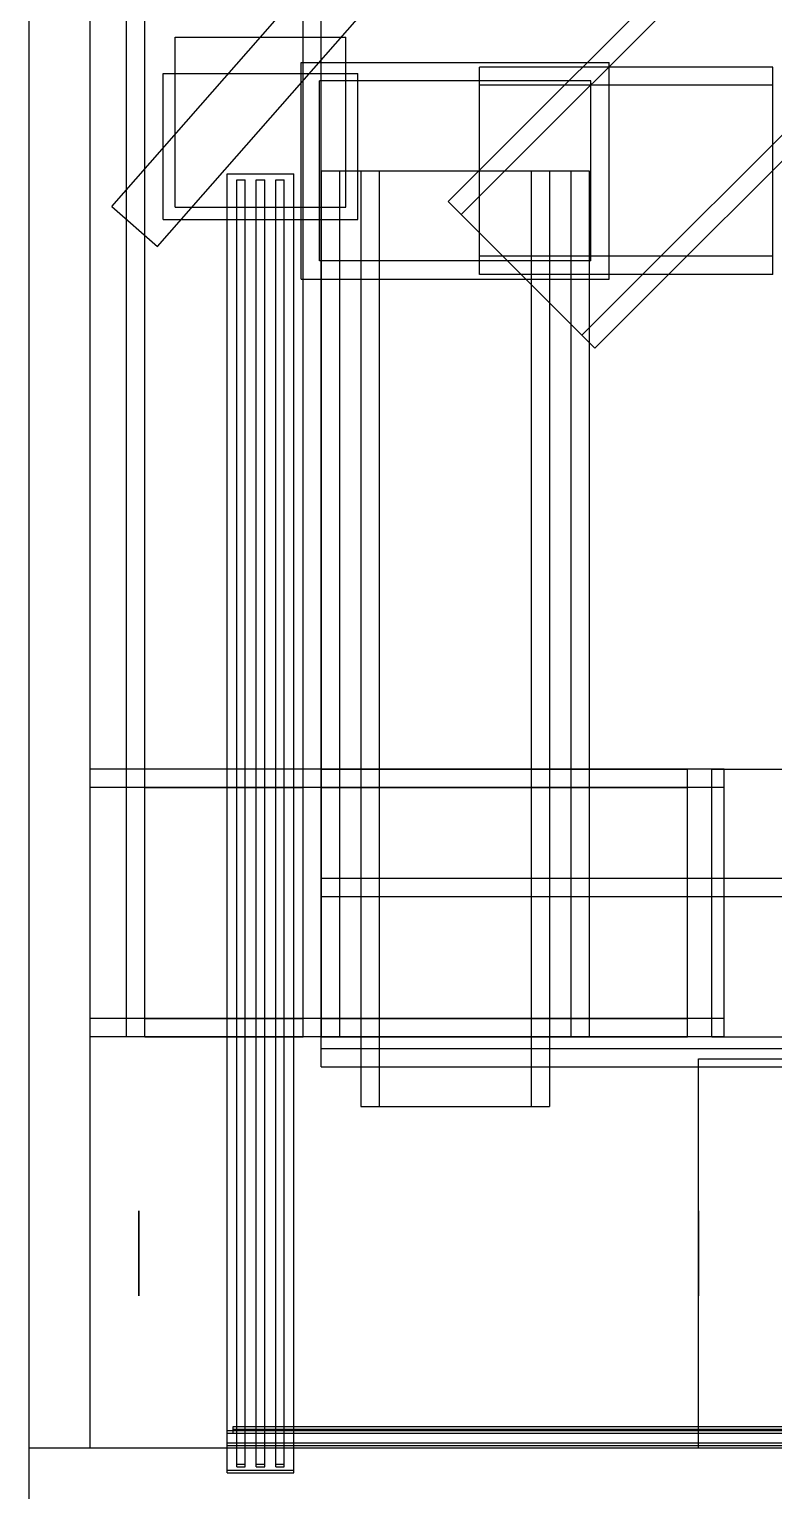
# Model space of a CAD drawing. Header units: millimetres. Extents: x -1355 to 669, y -1138 to 733.
# Drawn here: x -500 to -438.8, y 1.5 to 121.6 of the extents above; entities that cross this region are included whole.
import ezdxf

# ---------------------------------------------------------------- set-up
doc = ezdxf.new("R2010")
doc.units = ezdxf.units.MM
doc.layers.add('HIDDEN', color=8, linetype='Continuous')
doc.layers.add('VISIBLE', color=7, linetype='Continuous')

msp = doc.modelspace()

# ---------------------------------------------------------------- linework, layer by layer
at = {"layer": 'HIDDEN'}
for points in [[(-500, 5), (-500, 495)], [(-500, 5), (-500, 495)], [(-500, 5), (-500, 495)], [(-500, 5), (-500, 495)], [(-500, 5), (-500, 495)], [(-495, 5), (-495, 495)], [(-495, 5), (-495, 495)], [(-492, 38.8), (-492, 461)], [(-492, 38.8), (-492, 461)], [(-490.5, 38.8), (-490.5, 461)], [(-490.5, 38.8), (-490.5, 461)], [(-477.5, 38.8), (-477.5, 461)], [(-477.5, 38.8), (-477.5, 461)], [(-476, 38.8), (-476, 461)], [(-476, 38.8), (-476, 461)], [(-493.21, 107.07), (-432.55, 176.23)], [(-493.21, 107.07), (-432.55, 176.23)], [(-489.45, 103.77), (-428.79, 172.93)], [(-489.45, 103.77), (-428.79, 172.93)], [(-422.47, 150.58), (-465.58, 107.47)], [(-422.47, 150.58), (-465.58, 107.47)], [(-421.41, 149.52), (-464.52, 106.41)], [(-421.41, 149.52), (-464.52, 106.41)], [(-411.48, 139.59), (-454.59, 96.48)], [(-411.48, 139.59), (-454.59, 96.48)], [(-410.42, 138.53), (-453.53, 95.42)], [(-410.42, 138.53), (-453.53, 95.42)], [(-488, 121), (-474, 121)], [(-488, 121), (-474, 121)], [(-488, 107), (-488, 121)], [(-488, 107), (-488, 121)], [(-474, 107), (-474, 121)], [(-474, 107), (-474, 121)], [(-489, 118), (-473, 118)], [(-489, 118), (-473, 118)], [(-489, 106), (-489, 118)], [(-489, 106), (-489, 118)], [(-477.65, 118.91), (-452.35, 118.91)], [(-477.65, 118.91), (-452.35, 118.91)], [(-477.65, 101.09), (-477.65, 118.91)], [(-477.65, 101.09), (-477.65, 118.91)], [(-473, 106), (-473, 118)], [(-473, 106), (-473, 118)], [(-438.9, 118.53), (-463, 118.53)], [(-463, 101.47), (-463, 118.53)], [(-438.9, 118.53), (-463, 118.53)], [(-463, 101.47), (-463, 118.53)], [(-452.35, 101.09), (-452.35, 118.91)], [(-452.35, 101.09), (-452.35, 118.91)], [(-438.9, 101.47), (-438.9, 118.53)], [(-438.9, 101.47), (-438.9, 118.53)], [(-476.15, 102.59), (-476.15, 117.41)], [(-453.85, 117.41), (-476.15, 117.41)], [(-476.15, 102.59), (-476.15, 117.41)], [(-453.85, 117.41), (-476.15, 117.41)], [(-438.9, 117.03), (-463, 117.03)], [(-438.9, 117.03), (-463, 117.03)], [(-463, 102.97), (-463, 117.03)], [(-463, 102.97), (-463, 117.03)], [(-453.85, 102.59), (-453.85, 117.41)], [(-453.85, 102.59), (-453.85, 117.41)], [(-438.9, 102.97), (-438.9, 117.03)], [(-438.9, 102.97), (-438.9, 117.03)], [(-483.75, 109.75), (-478.25, 109.75)], [(-483.75, 109.75), (-478.25, 109.75)], [(-483.75, 2.95), (-483.75, 109.75)], [(-483.75, 2.95), (-483.75, 109.75)], [(-483.75, 109.75), (-478.25, 109.75)], [(-483.75, 109.75), (-478.25, 109.75)], [(-483.75, 3.17), (-483.75, 109.75)], [(-483.75, 3.17), (-483.75, 109.75)], [(-478.25, 2.95), (-478.25, 109.75)], [(-478.25, 2.95), (-478.25, 109.75)], [(-478.25, 3.17), (-478.25, 109.75)], [(-478.25, 3.17), (-478.25, 109.75)], [(-476, 110), (-454, 110)], [(-476, 110), (-476, 38.8)], [(-476, 110), (-454, 110)], [(-476, 110), (-476, 38.8)], [(-474.5, 110), (-474.5, 38.8)], [(-474.5, 110), (-474.5, 38.8)], [(-474.5, 110), (-455.5, 110)], [(-474.5, 110), (-455.5, 110)], [(-472.75, 110), (-457.25, 110)], [(-472.75, 110), (-472.75, 33.08)], [(-472.75, 110), (-457.25, 110)], [(-472.75, 110), (-472.75, 33.08)], [(-471.25, 110), (-471.25, 33.08)], [(-471.25, 110), (-471.25, 33.08)], [(-471.25, 110), (-458.75, 110)], [(-471.25, 110), (-458.75, 110)], [(-458.75, 110), (-458.75, 33.08)], [(-458.75, 110), (-458.75, 33.08)], [(-457.25, 110), (-457.25, 33.08)], [(-457.25, 110), (-457.25, 33.08)], [(-455.5, 110), (-455.5, 38.8)], [(-455.5, 110), (-455.5, 38.8)], [(-454, 110), (-454, 38.8)], [(-454, 110), (-454, 38.8)], [(-482.95, 109.25), (-482.25, 109.25)], [(-482.95, 109.25), (-482.25, 109.25)], [(-482.95, 3.45), (-482.95, 109.25)], [(-482.95, 3.45), (-482.95, 109.25)], [(-482.95, 109.25), (-482.25, 109.25)], [(-482.95, 109.25), (-482.25, 109.25)], [(-482.95, 3.67), (-482.95, 109.25)], [(-482.95, 3.67), (-482.95, 109.25)], [(-482.25, 3.45), (-482.25, 109.25)], [(-482.25, 3.45), (-482.25, 109.25)], [(-482.25, 3.67), (-482.25, 109.25)], [(-482.25, 3.67), (-482.25, 109.25)], [(-481.35, 109.25), (-480.65, 109.25)], [(-481.35, 109.25), (-480.65, 109.25)], [(-481.35, 3.45), (-481.35, 109.25)], [(-481.35, 3.45), (-481.35, 109.25)], [(-481.35, 109.25), (-480.65, 109.25)], [(-481.35, 109.25), (-480.65, 109.25)], [(-481.35, 3.67), (-481.35, 109.25)], [(-481.35, 3.67), (-481.35, 109.25)], [(-480.65, 3.45), (-480.65, 109.25)], [(-480.65, 3.45), (-480.65, 109.25)], [(-480.65, 3.67), (-480.65, 109.25)], [(-480.65, 3.67), (-480.65, 109.25)], [(-479.75, 109.25), (-479.05, 109.25)], [(-479.75, 109.25), (-479.05, 109.25)], [(-479.75, 3.45), (-479.75, 109.25)], [(-479.75, 3.45), (-479.75, 109.25)], [(-479.75, 109.25), (-479.05, 109.25)], [(-479.75, 109.25), (-479.05, 109.25)], [(-479.75, 3.67), (-479.75, 109.25)], [(-479.75, 3.67), (-479.75, 109.25)], [(-479.05, 3.45), (-479.05, 109.25)], [(-479.05, 3.45), (-479.05, 109.25)], [(-479.05, 3.67), (-479.05, 109.25)], [(-479.05, 3.67), (-479.05, 109.25)], [(-493.21, 107.07), (-489.45, 103.77)], [(-493.21, 107.07), (-489.45, 103.77)], [(-488, 107), (-474, 107)], [(-488, 107), (-474, 107)], [(-453.53, 95.42), (-465.58, 107.47)], [(-453.53, 95.42), (-465.58, 107.47)], [(-489, 106), (-473, 106)], [(-489, 106), (-473, 106)], [(-454.59, 96.48), (-464.52, 106.41)], [(-454.59, 96.48), (-464.52, 106.41)], [(-453.85, 102.59), (-476.15, 102.59)], [(-453.85, 102.59), (-476.15, 102.59)], [(-438.9, 102.97), (-463, 102.97)], [(-438.9, 102.97), (-463, 102.97)], [(-477.65, 101.09), (-452.35, 101.09)], [(-477.65, 101.09), (-452.35, 101.09)], [(-438.9, 101.47), (-463, 101.47)], [(-438.9, 101.47), (-463, 101.47)], [(-442.9, 60.8), (-495, 60.8)], [(-495, 38.8), (-495, 60.8)], [(-442.9, 60.8), (-495, 60.8)], [(-495, 38.8), (-495, 60.8)], [(-492, 38.8), (-492, 60.8)], [(-476, 60.8), (-492, 60.8)], [(-492, 38.8), (-492, 60.8)], [(-476, 60.8), (-492, 60.8)], [(-476, 38.8), (-476, 60.8)], [(-476, 60.8), (-445.9, 60.8)], [(-476, 38.8), (-476, 60.8)], [(-476, 60.8), (-445.9, 60.8)], [(-476, 38.8), (-476, 60.8)], [(-476, 38.8), (-476, 60.8)], [(-445.9, 38.8), (-445.9, 60.8)], [(-445.9, 38.8), (-445.9, 60.8)], [(-443.9, 60.8), (-432.9, 60.8)], [(-443.9, 60.8), (-432.9, 60.8)], [(-443.9, 38.8), (-443.9, 60.8)], [(-443.9, 38.8), (-443.9, 60.8)], [(-443.9, 60.8), (-432.9, 60.8)], [(-443.9, 60.8), (-432.9, 60.8)], [(-443.9, 38.8), (-443.9, 60.8)], [(-443.9, 38.8), (-443.9, 60.8)], [(-442.9, 38.8), (-442.9, 60.8)], [(-442.9, 38.8), (-442.9, 60.8)], [(-442.9, 59.3), (-495, 59.3)], [(-442.9, 59.3), (-495, 59.3)], [(-495, 40.3), (-495, 59.3)], [(-495, 40.3), (-495, 59.3)], [(-490.5, 59.3), (-477.5, 59.3)], [(-490.5, 40.3), (-490.5, 59.3)], [(-490.5, 59.3), (-477.5, 59.3)], [(-490.5, 40.3), (-490.5, 59.3)], [(-477.5, 40.3), (-477.5, 59.3)], [(-477.5, 40.3), (-477.5, 59.3)], [(-476, 59.3), (-445.9, 59.3)], [(-476, 59.3), (-445.9, 59.3)], [(-476, 40.3), (-476, 59.3)], [(-476, 40.3), (-476, 59.3)], [(-445.9, 40.3), (-445.9, 59.3)], [(-445.9, 40.3), (-445.9, 59.3)], [(-442.9, 40.3), (-442.9, 59.3)], [(-442.9, 40.3), (-442.9, 59.3)], [(-476, 36.33), (-476, 51.83)], [(-476, 51.83), (-351.8, 51.83)], [(-476, 36.33), (-476, 51.83)], [(-476, 51.83), (-351.8, 51.83)], [(-476, 50.33), (-351.8, 50.33)], [(-476, 50.33), (-351.8, 50.33)], [(-476, 37.83), (-476, 50.33)], [(-476, 37.83), (-476, 50.33)], [(-442.9, 40.3), (-495, 40.3)], [(-442.9, 40.3), (-495, 40.3)], [(-490.5, 40.3), (-477.5, 40.3)], [(-490.5, 40.3), (-477.5, 40.3)], [(-476, 40.3), (-445.9, 40.3)], [(-476, 40.3), (-445.9, 40.3)], [(-442.9, 38.8), (-495, 38.8)], [(-442.9, 38.8), (-495, 38.8)], [(-476, 38.8), (-492, 38.8)], [(-476, 38.8), (-492, 38.8)], [(-476, 38.8), (-492, 38.8)], [(-476, 38.8), (-492, 38.8)], [(-490.5, 38.8), (-477.5, 38.8)], [(-490.5, 38.8), (-477.5, 38.8)], [(-476, 38.8), (-454, 38.8)], [(-476, 38.8), (-454, 38.8)], [(-476, 38.8), (-445.9, 38.8)], [(-476, 38.8), (-445.9, 38.8)], [(-474.5, 38.8), (-455.5, 38.8)], [(-474.5, 38.8), (-455.5, 38.8)], [(-443.9, 38.8), (-432.9, 38.8)], [(-443.9, 38.8), (-432.9, 38.8)], [(-443.9, 38.8), (-432.9, 38.8)], [(-443.9, 38.8), (-432.9, 38.8)], [(-476, 37.83), (-351.8, 37.83)], [(-476, 37.83), (-351.8, 37.83)], [(-476, 36.33), (-351.8, 36.33)], [(-476, 36.33), (-351.8, 36.33)], [(-445, 37), (-355, 37)], [(-445, 37), (-355, 37)], [(-445, 5), (-445, 37)], [(-445, 5), (-445, 37)], [(-472.75, 33.08), (-457.25, 33.08)], [(-472.75, 33.08), (-457.25, 33.08)], [(-471.25, 33.08), (-458.75, 33.08)], [(-471.25, 33.08), (-458.75, 33.08)], [(-491, 24.5), (-491, 24.47)], [(-491, 24.47), (-491, 24.5)], [(-491, 24.47), (-491, 24.27)], [(-491, 24.27), (-491, 24.47)], [(-491, 24.27), (-491, 23.88)], [(-491, 23.88), (-491, 24.27)], [(-445, 24.5), (-445, 24.47)], [(-445, 24.47), (-445, 24.5)], [(-445, 24.47), (-445, 24.27)], [(-445, 24.27), (-445, 24.47)], [(-445, 24.27), (-445, 23.88)], [(-445, 23.88), (-445, 24.27)], [(-491, 23.88), (-491, 23.32)], [(-491, 23.32), (-491, 23.88)], [(-491, 23.32), (-491, 22.63)], [(-491, 22.63), (-491, 23.32)], [(-445, 23.88), (-445, 23.32)], [(-445, 23.32), (-445, 23.88)], [(-445, 23.32), (-445, 22.63)], [(-445, 22.63), (-445, 23.32)], [(-491, 22.63), (-491, 21.84)], [(-491, 21.84), (-491, 22.63)], [(-491, 21.84), (-491, 21)], [(-491, 21), (-491, 21.84)], [(-445, 22.63), (-445, 21.84)], [(-445, 21.84), (-445, 22.63)], [(-445, 21.84), (-445, 21)], [(-445, 21), (-445, 21.84)], [(-491, 20.16), (-491, 21)], [(-491, 21), (-491, 20.16)], [(-445, 20.16), (-445, 21)], [(-445, 21), (-445, 20.16)], [(-491, 19.37), (-491, 20.16)], [(-491, 20.16), (-491, 19.37)], [(-491, 18.68), (-491, 19.37)], [(-491, 19.37), (-491, 18.68)], [(-445, 19.37), (-445, 20.16)], [(-445, 20.16), (-445, 19.37)], [(-445, 18.68), (-445, 19.37)], [(-445, 19.37), (-445, 18.68)], [(-491, 18.12), (-491, 18.68)], [(-491, 18.68), (-491, 18.12)], [(-491, 17.73), (-491, 18.12)], [(-491, 18.12), (-491, 17.73)], [(-445, 18.12), (-445, 18.68)], [(-445, 18.68), (-445, 18.12)], [(-445, 17.73), (-445, 18.12)], [(-445, 18.12), (-445, 17.73)], [(-491, 17.53), (-491, 17.73)], [(-491, 17.73), (-491, 17.53)], [(-491, 17.5), (-491, 17.53)], [(-491, 17.53), (-491, 17.5)], [(-445, 17.53), (-445, 17.73)], [(-445, 17.73), (-445, 17.53)], [(-445, 17.5), (-445, 17.53)], [(-445, 17.53), (-445, 17.5)], [(-483.75, 6.42), (-280.45, 6.42)], [(-483.75, 6.42), (-280.45, 6.42)], [(-483.75, 5.42), (-483.75, 6.42)], [(-483.75, 5.42), (-483.75, 6.42)], [(-483.75, 6.42), (-478.25, 6.42)], [(-483.75, 6.42), (-478.25, 6.42)], [(-483.75, 5.42), (-483.75, 6.42)], [(-483.75, 5.42), (-483.75, 6.42)], [(-483.75, 6.2), (-288.25, 6.2)], [(-483.75, 6.2), (-288.25, 6.2)], [(-483.75, 5.2), (-483.75, 6.2)], [(-483.75, 5.2), (-483.75, 6.2)], [(-483.75, 6.2), (-478.25, 6.2)], [(-483.75, 6.2), (-478.25, 6.2)], [(-483.75, 5.2), (-483.75, 6.2)], [(-483.75, 5.2), (-483.75, 6.2)], [(-483.25, 6.77), (-280.95, 6.77)], [(-483.25, 6.77), (-280.95, 6.77)], [(-483.25, 6.42), (-483.25, 6.77)], [(-483.25, 6.42), (-483.25, 6.77)], [(-483.25, 6.77), (-280.95, 6.77)], [(-483.25, 6.77), (-280.95, 6.77)], [(-483.25, 6.42), (-483.25, 6.77)], [(-483.25, 6.42), (-483.25, 6.77)], [(-483.25, 6.77), (-280.95, 6.77)], [(-483.25, 6.77), (-280.95, 6.77)], [(-483.25, 6.42), (-483.25, 6.77)], [(-483.25, 6.42), (-483.25, 6.77)], [(-483.25, 6.55), (-288.75, 6.55)], [(-483.25, 6.55), (-288.75, 6.55)], [(-483.25, 6.2), (-483.25, 6.55)], [(-483.25, 6.2), (-483.25, 6.55)], [(-483.25, 6.55), (-288.75, 6.55)], [(-483.25, 6.55), (-288.75, 6.55)], [(-483.25, 6.2), (-483.25, 6.55)], [(-483.25, 6.2), (-483.25, 6.55)], [(-483.25, 6.55), (-288.75, 6.55)], [(-483.25, 6.55), (-288.75, 6.55)], [(-483.25, 6.2), (-483.25, 6.55)], [(-483.25, 6.2), (-483.25, 6.55)], [(-483.25, 6.42), (-280.95, 6.42)], [(-483.25, 6.42), (-280.95, 6.42)], [(-483.25, 6.42), (-280.95, 6.42)], [(-483.25, 6.42), (-280.95, 6.42)], [(-483.25, 6.42), (-280.95, 6.42)], [(-483.25, 6.42), (-280.95, 6.42)], [(-483.25, 6.2), (-288.75, 6.2)], [(-483.25, 6.2), (-288.75, 6.2)], [(-483.25, 6.2), (-288.75, 6.2)], [(-483.25, 6.2), (-288.75, 6.2)], [(-483.25, 6.2), (-288.75, 6.2)], [(-483.25, 6.2), (-288.75, 6.2)], [(-482.95, 6.77), (-482.25, 6.77)], [(-482.95, 6.77), (-482.25, 6.77)], [(-482.95, 6.42), (-482.95, 6.77)], [(-482.95, 6.42), (-482.95, 6.77)], [(-482.95, 6.55), (-482.25, 6.55)], [(-482.95, 6.55), (-482.25, 6.55)], [(-482.95, 6.2), (-482.95, 6.55)], [(-482.95, 6.2), (-482.95, 6.55)], [(-482.95, 6.42), (-482.25, 6.42)], [(-482.95, 6.42), (-482.25, 6.42)], [(-482.95, 6.2), (-482.25, 6.2)], [(-482.95, 6.2), (-482.25, 6.2)], [(-482.25, 6.42), (-482.25, 6.77)], [(-482.25, 6.42), (-482.25, 6.77)], [(-482.25, 6.2), (-482.25, 6.55)], [(-482.25, 6.2), (-482.25, 6.55)], [(-481.35, 6.77), (-480.65, 6.77)], [(-481.35, 6.77), (-480.65, 6.77)], [(-481.35, 6.42), (-481.35, 6.77)], [(-481.35, 6.42), (-481.35, 6.77)], [(-481.35, 6.55), (-480.65, 6.55)], [(-481.35, 6.55), (-480.65, 6.55)], [(-481.35, 6.2), (-481.35, 6.55)], [(-481.35, 6.2), (-481.35, 6.55)], [(-481.35, 6.42), (-480.65, 6.42)], [(-481.35, 6.42), (-480.65, 6.42)], [(-481.35, 6.2), (-480.65, 6.2)], [(-481.35, 6.2), (-480.65, 6.2)], [(-480.65, 6.42), (-480.65, 6.77)], [(-480.65, 6.42), (-480.65, 6.77)], [(-480.65, 6.2), (-480.65, 6.55)], [(-480.65, 6.2), (-480.65, 6.55)], [(-479.75, 6.77), (-479.05, 6.77)], [(-479.75, 6.77), (-479.05, 6.77)], [(-479.75, 6.42), (-479.75, 6.77)], [(-479.75, 6.42), (-479.75, 6.77)], [(-479.75, 6.55), (-479.05, 6.55)], [(-479.75, 6.55), (-479.05, 6.55)], [(-479.75, 6.2), (-479.75, 6.55)], [(-479.75, 6.2), (-479.75, 6.55)], [(-479.75, 6.42), (-479.05, 6.42)], [(-479.75, 6.42), (-479.05, 6.42)], [(-479.75, 6.2), (-479.05, 6.2)], [(-479.75, 6.2), (-479.05, 6.2)], [(-479.05, 6.42), (-479.05, 6.77)], [(-479.05, 6.42), (-479.05, 6.77)], [(-479.05, 6.2), (-479.05, 6.55)], [(-479.05, 6.2), (-479.05, 6.55)], [(-478.25, 5.42), (-478.25, 6.42)], [(-478.25, 5.42), (-478.25, 6.42)], [(-478.25, 5.2), (-478.25, 6.2)], [(-478.25, 5.2), (-478.25, 6.2)], [(-500, 5), (500, 5)], [(-500, 0), (-500, 5)], [(-500, 5), (500, 5)], [(-500, 5), (500, 5)], [(-500, 5), (500, 5)], [(-500, 5), (-495, 5)], [(-500, 5), (-495, 5)], [(-483.75, 5.42), (-280.45, 5.42)], [(-483.75, 5.42), (-280.45, 5.42)], [(-483.75, 5.42), (-478.25, 5.42)], [(-483.75, 5.42), (-478.25, 5.42)], [(-483.75, 5.2), (-288.25, 5.2)], [(-483.75, 5.2), (-288.25, 5.2)], [(-483.75, 5.2), (-478.25, 5.2)], [(-483.75, 5.2), (-478.25, 5.2)], [(-445, 5), (-355, 5)], [(-445, 5), (-355, 5)], [(-482.95, 3.67), (-482.25, 3.67)], [(-482.95, 3.67), (-482.25, 3.67)], [(-481.35, 3.67), (-480.65, 3.67)], [(-481.35, 3.67), (-480.65, 3.67)], [(-479.75, 3.67), (-479.05, 3.67)], [(-479.75, 3.67), (-479.05, 3.67)], [(-483.75, 3.17), (-478.25, 3.17)], [(-483.75, 3.17), (-478.25, 3.17)], [(-483.75, 2.95), (-478.25, 2.95)], [(-483.75, 2.95), (-478.25, 2.95)], [(-482.95, 3.45), (-482.25, 3.45)], [(-482.95, 3.45), (-482.25, 3.45)], [(-481.35, 3.45), (-480.65, 3.45)], [(-481.35, 3.45), (-480.65, 3.45)], [(-479.75, 3.45), (-479.05, 3.45)], [(-479.75, 3.45), (-479.05, 3.45)]]:
    msp.add_lwpolyline(points, dxfattribs=at)
at = {"layer": 'VISIBLE'}
for points in [[(-500, 5), (-500, 495)], [(-500, 5), (500, 5)], [(-500, 0), (-500, 5)], [(-500, 5), (500, 5)]]:
    msp.add_lwpolyline(points, dxfattribs=at)

doc.saveas('drawing.dxf')
